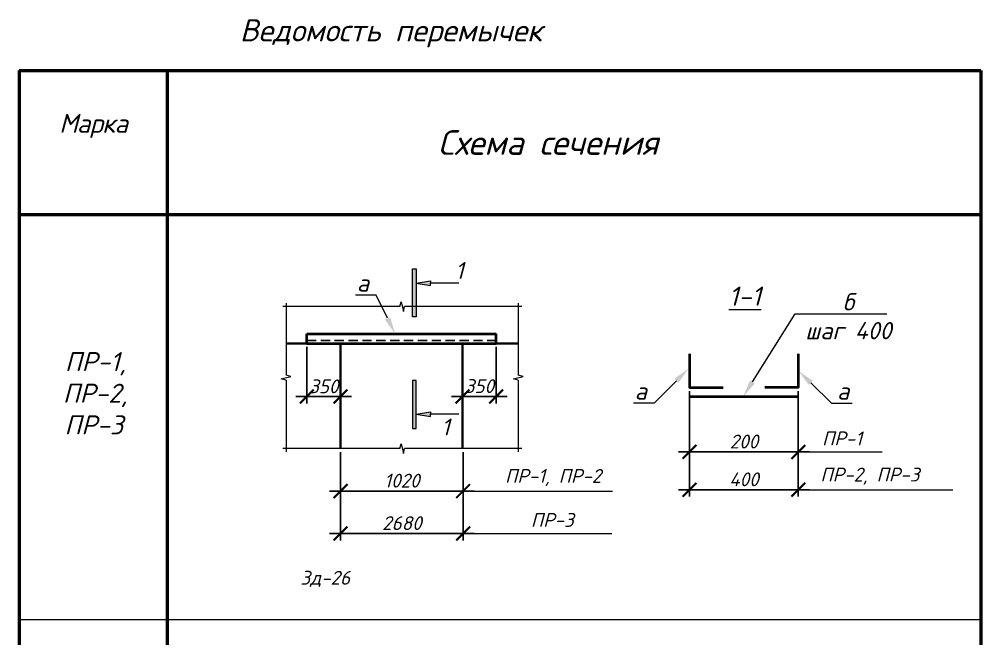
# Model space of a CAD drawing. Header units: millimetres. Extents: x -82276 to 69119, y 30132 to 86759.
# Drawn here: x -30587 to -17587, y 40437 to 48811 of the extents above; entities that cross this region are included whole.
import ezdxf
from ezdxf import colors
from ezdxf.entities.mleader import LeaderData, LeaderLine
from ezdxf.enums import TextEntityAlignment as Align
from ezdxf.math import Vec2, Vec3

# ---------------------------------------------------------------- set-up
doc = ezdxf.new("R2010")
doc.units = ezdxf.units.MM
doc.header["$MEASUREMENT"] = 0
doc.linetypes.add('штриховая', pattern=[0.75, 0.5, -0.25])
doc.layers.get('0').update_dxf_attribs({"lineweight": 5})
for name, color, linetype, lineweight in [('#ME', 7, 'Continuous', 40), ('#Выноски', 150, 'Continuous', 15), ('#Рамка', 7, 'Continuous', 50), ('#стены наруж', 12, 'Continuous', 35), ('k_ Рамка', 7, 'Continuous', 50), ('размеры', 7, 'Continuous', 5)]:
    doc.layers.add(name, color=color, linetype=linetype, lineweight=lineweight)
doc.layers.add('текст', color=7, linetype='Continuous')
doc.styles.add('GOST 2.304', font='isocpeui.ttf')
doc.styles.add('STEP PR', font='isocpeui.ttf')
doc.dimstyles.new('SPDS', dxfattribs={"dimscale": 50, "dimtxt": 2.5, "dimasz": 2.5, "dimexe": 1.25, "dimexo": 0.625, "dimtad": 1, "dimdec": 0, "dimrnd": 0.001, "dimtxsty": 'STEP PR', "dimblk": 'ARCHTICK', "dimcen": 2.5, "dimdle": 2, "dimclrd": 256, "dimclre": 256, "dimclrt": 7, "dimadec": 0, "dimazin": 2, "dimtfac": 0.75, "dimtdec": 0, "dimtmove": 1, "dimatfit": 3, "dimfxl": 1, "dimtolj": 1, "dimarcsym": 1})

# ---------------------------------------------------------------- blocks, each defined once
blk = doc.blocks.new('_ArchTick')
at = {"color": 0, "linetype": 'ByBlock', "const_width": 0.15}
blk.add_lwpolyline([(-0.5, -0.5), (0.5, 0.5)], dxfattribs=at)
blk = doc.blocks.new('*D288')
at = {"layer": 'Defpoints', "color": 0, "transparency": 16777216}
for p in [(-21525, 43832), (-20054, 43832), (-20054, 42963)]:
    blk.add_point(p, dxfattribs=at)
at = {"layer": 'размеры', "lineweight": -2, "transparency": 16777216}
for p, q in [((-21525, 43785), (-21525, 42869)), ((-20054, 43785), (-20054, 42869)), ((-21675, 42963), (-19904, 42963))]:
    blk.add_line(p, q, dxfattribs=at)
at = {"layer": 'размеры', "lineweight": -2, "transparency": 16777216, "xscale": 187.5, "yscale": 187.5, "zscale": 187.5, "rotation": 180}
blk.add_blockref('_ArchTick', (-21525, 42963), dxfattribs=at)
at = {"layer": 'размеры', "lineweight": -2, "transparency": 16777216, "xscale": 187.5, "yscale": 187.5, "zscale": 187.5}
blk.add_blockref('_ArchTick', (-20054, 42963), dxfattribs=at)
at = {"layer": 'размеры', "color": 7, "transparency": 16777216, "insert": (-20789, 43103), "char_height": 187.5, "attachment_point": 5, "style": 'STEP PR'}
blk.add_mtext('\\A1;200', dxfattribs=at)
blk = doc.blocks.new('*U294')
at = {"color": 0, "linetype": 'ByBlock', "lineweight": -2}
for p, q in [((30.44, 0), (30.75, 1.25)), ((30.75, 1.25), (31.38, -1.25)), ((30.44, 0), (0, 0)), ((31.38, -1.25), (31.69, 0)), ((62.13, 0), (31.69, 0))]:
    blk.add_line(p, q, dxfattribs=at)
blk = doc.blocks.new('*U290')
at = {"color": 0, "linetype": 'ByBlock', "lineweight": -2}
for p, q in [((18.7, 0), (19.02, 1.25)), ((19.02, 1.25), (19.64, -1.25)), ((18.7, 0), (0, 0)), ((19.64, -1.25), (19.95, 0)), ((38.66, 0), (19.95, 0))]:
    blk.add_line(p, q, dxfattribs=at)
blk = doc.blocks.new('*U291')
at = {"color": 0, "linetype": 'ByBlock', "lineweight": -2}
for p, q in [((18.7, 0), (19.02, 1.25)), ((19.02, 1.25), (19.64, -1.25)), ((18.7, 0), (0, 0)), ((19.64, -1.25), (19.95, 0)), ((38.66, 0), (19.95, 0))]:
    blk.add_line(p, q, dxfattribs=at)
blk = doc.blocks.new('*U289')
at = {"color": 0, "linetype": 'ByBlock', "lineweight": -2}
for p, q in [((30.44, 0), (30.75, 1.25)), ((30.75, 1.25), (31.38, -1.25)), ((30.44, 0), (0, 0)), ((31.38, -1.25), (31.69, 0)), ((62.13, 0), (31.69, 0))]:
    blk.add_line(p, q, dxfattribs=at)
blk = doc.blocks.new('*D292')
at = {"layer": 'Defpoints', "color": 0, "transparency": 16777216}
for p in [(-26698, 44428), (-26243, 44428), (-26243, 43712)]:
    blk.add_point(p, dxfattribs=at)
at = {"layer": 'размеры', "lineweight": -2, "transparency": 16777216}
for p, q in [((-26698, 44382), (-26698, 43618)), ((-26243, 44382), (-26243, 43618)), ((-26848, 43712), (-26093, 43712))]:
    blk.add_line(p, q, dxfattribs=at)
at = {"layer": 'размеры', "lineweight": -2, "transparency": 16777216, "xscale": 187.5, "yscale": 187.5, "zscale": 187.5, "rotation": 180}
blk.add_blockref('_ArchTick', (-26698, 43712), dxfattribs=at)
at = {"layer": 'размеры', "lineweight": -2, "transparency": 16777216, "xscale": 187.5, "yscale": 187.5, "zscale": 187.5}
blk.add_blockref('_ArchTick', (-26243, 43712), dxfattribs=at)
at = {"layer": 'размеры', "color": 7, "transparency": 16777216, "insert": (-26470, 43849), "char_height": 187.5, "attachment_point": 5, "style": 'STEP PR'}
blk.add_mtext('\\A1;350', dxfattribs=at)
blk = doc.blocks.new('*D293')
at = {"layer": 'Defpoints', "color": 0, "transparency": 16777216}
for p in [(-24594, 44428), (-24139, 44428), (-24139, 43712)]:
    blk.add_point(p, dxfattribs=at)
at = {"layer": 'размеры', "lineweight": -2, "transparency": 16777216}
for p, q in [((-24594, 44382), (-24594, 43618)), ((-24139, 44382), (-24139, 43618)), ((-24744, 43712), (-23989, 43712))]:
    blk.add_line(p, q, dxfattribs=at)
at = {"layer": 'размеры', "lineweight": -2, "transparency": 16777216, "xscale": 187.5, "yscale": 187.5, "zscale": 187.5, "rotation": 180}
blk.add_blockref('_ArchTick', (-24594, 43712), dxfattribs=at)
at = {"layer": 'размеры', "lineweight": -2, "transparency": 16777216, "xscale": 187.5, "yscale": 187.5, "zscale": 187.5}
blk.add_blockref('_ArchTick', (-24139, 43712), dxfattribs=at)
at = {"layer": 'размеры', "color": 7, "transparency": 16777216, "insert": (-24367, 43852), "char_height": 187.5, "attachment_point": 5, "style": 'STEP PR'}
blk.add_mtext('\\A1;350', dxfattribs=at)
blk = doc.blocks.new('*D295')
at = {"layer": 'Defpoints', "color": 0, "transparency": 16777216}
for p in [(-26243, 43007), (-24586, 43007), (-24586, 42434)]:
    blk.add_point(p, dxfattribs=at)
at = {"layer": 'размеры', "lineweight": -2, "transparency": 16777216}
for p, q in [((-26243, 42960), (-26243, 42340)), ((-24586, 42960), (-24586, 42340)), ((-26393, 42434), (-24436, 42434))]:
    blk.add_line(p, q, dxfattribs=at)
at = {"layer": 'размеры', "lineweight": -2, "transparency": 16777216, "xscale": 187.5, "yscale": 187.5, "zscale": 187.5, "rotation": 180}
blk.add_blockref('_ArchTick', (-26243, 42434), dxfattribs=at)
at = {"layer": 'размеры', "lineweight": -2, "transparency": 16777216, "xscale": 187.5, "yscale": 187.5, "zscale": 187.5}
blk.add_blockref('_ArchTick', (-24586, 42434), dxfattribs=at)
at = {"layer": 'размеры', "color": 7, "transparency": 16777216, "insert": (-25414, 42574), "char_height": 187.5, "attachment_point": 5, "style": 'STEP PR'}
blk.add_mtext('\\A1;1020', dxfattribs=at)
blk = doc.blocks.new('*D296')
at = {"layer": 'Defpoints', "color": 0, "transparency": 16777216}
for p in [(-26243, 42434), (-24586, 42434), (-24586, 41860)]:
    blk.add_point(p, dxfattribs=at)
at = {"layer": 'размеры', "lineweight": -2, "transparency": 16777216}
for p, q in [((-26243, 42387), (-26243, 41766)), ((-24586, 42387), (-24586, 41766)), ((-26393, 41860), (-24436, 41860))]:
    blk.add_line(p, q, dxfattribs=at)
at = {"layer": 'размеры', "lineweight": -2, "transparency": 16777216, "xscale": 187.5, "yscale": 187.5, "zscale": 187.5, "rotation": 180}
blk.add_blockref('_ArchTick', (-26243, 41860), dxfattribs=at)
at = {"layer": 'размеры', "lineweight": -2, "transparency": 16777216, "xscale": 187.5, "yscale": 187.5, "zscale": 187.5}
blk.add_blockref('_ArchTick', (-24586, 41860), dxfattribs=at)
at = {"layer": 'размеры', "color": 7, "transparency": 16777216, "insert": (-25414, 42000), "char_height": 187.5, "attachment_point": 5, "style": 'STEP PR'}
blk.add_mtext('\\A1;2680', dxfattribs=at)
blk = doc.blocks.new('*D297')
at = {"layer": 'Defpoints', "color": 0, "transparency": 16777216}
for p in [(-21525, 42963), (-20054, 42963), (-20054, 42451)]:
    blk.add_point(p, dxfattribs=at)
at = {"layer": 'размеры', "lineweight": -2, "transparency": 16777216}
for p, q in [((-21525, 42916), (-21525, 42358)), ((-20054, 42916), (-20054, 42358)), ((-21675, 42451), (-19904, 42451))]:
    blk.add_line(p, q, dxfattribs=at)
at = {"layer": 'размеры', "lineweight": -2, "transparency": 16777216, "xscale": 187.5, "yscale": 187.5, "zscale": 187.5, "rotation": 180}
blk.add_blockref('_ArchTick', (-21525, 42451), dxfattribs=at)
at = {"layer": 'размеры', "lineweight": -2, "transparency": 16777216, "xscale": 187.5, "yscale": 187.5, "zscale": 187.5}
blk.add_blockref('_ArchTick', (-20054, 42451), dxfattribs=at)
at = {"layer": 'размеры', "color": 7, "transparency": 16777216, "insert": (-20789, 42592), "char_height": 187.5, "attachment_point": 5, "style": 'STEP PR'}
blk.add_mtext('\\A1;400', dxfattribs=at)
blk = doc.blocks.new('*U271')
at = {"linetype": 'ByBlock', "ltscale": 100}
h = blk.add_hatch(color=256, dxfattribs=at)
h.dxf.hatch_style = 1
h.paths.add_polyline_path([(35, 1000), (-35, 1000), (-35, 0), (35, 0)])
h = blk.add_hatch(color=256, dxfattribs=at)
h.dxf.hatch_style = 1
h.paths.add_polyline_path([(335, 750), (335, 700), (335, 650), (35, 700)])
for p, q in [((-35, 1000), (35, 1000)), ((-35, 0), (-35, 1000)), ((35, 1000), (35, 0)), ((35, 700), (335, 750)), ((35, 700), (335, 650)), ((335, 750), (335, 700)), ((335, 650), (335, 700)), ((35, 0), (-35, 0))]:
    blk.add_line(p, q, dxfattribs=at)
at = {"linetype": 'ByBlock', "ltscale": 100, "extrusion": (0, 1, 0), "elevation": 700}
blk.add_lwpolyline([(-925, 0), (-335, 0)], dxfattribs=at)
at = {"ltscale": 100, "style": 'STEP PR'}
blk.add_attdef('Nv', text='', height=350, dxfattribs=at).set_placement((781, 790), align=Align.RIGHT)
blk = doc.blocks.new('*U272')
at = {"linetype": 'ByBlock', "ltscale": 100}
h = blk.add_hatch(color=256, dxfattribs=at)
h.dxf.hatch_style = 1
h.paths.add_polyline_path([(35, 0), (-35, 0), (-35, -1000), (35, -1000)])
h = blk.add_hatch(color=256, dxfattribs=at)
h.dxf.hatch_style = 1
h.paths.add_polyline_path([(335, -750), (335, -700), (335, -650), (35, -700)])
for p, q in [((35, 0), (-35, 0)), ((-35, 0), (-35, -1000)), ((35, -1000), (35, 0)), ((35, -700), (335, -650)), ((35, -700), (335, -750)), ((335, -650), (335, -700)), ((335, -750), (335, -700)), ((-35, -1000), (35, -1000))]:
    blk.add_line(p, q, dxfattribs=at)
at = {"linetype": 'ByBlock', "ltscale": 100, "extrusion": (0, -1, 0), "elevation": 700}
blk.add_lwpolyline([(925, 0), (335, 0)], dxfattribs=at)
at = {"ltscale": 100, "style": 'STEP PR'}
blk.add_attdef('Nv', text='', height=350, dxfattribs=at).set_placement((781, -1140), align=Align.RIGHT)

msp = doc.modelspace()

# ---------------------------------------------------------------- linework, layer by layer
at = {"layer": '#ME'}
for points in [[(-26697.8, 44428.4), (-26697.8, 44558.4)], [(-26697.8, 44558.4), (-24139.4, 44558.4)], [(-24139.4, 44428.4), (-24139.4, 44558.4)], [(-26697.8, 44428.4), (-24139.4, 44428.4)], [(-21524.5, 44287.1), (-21524.5, 43832.1), (-21069.5, 43832.1)], [(-20053.9, 44287.1), (-20053.9, 43832.1), (-20508.9, 43832.1)], [(-21524.5, 43710.2), (-20053.9, 43710.2)]]:
    msp.add_lwpolyline(points, dxfattribs=at)
at = {"layer": '#ME', "linetype": 'штриховая', "lineweight": 25, "ltscale": 250}
msp.add_lwpolyline([(-26697.8, 44467.4), (-24139.4, 44467.4)], dxfattribs=at)
at = {"layer": '#Рамка', "linetype": 'Continuous', "ltscale": 100}
for p, q in [((-30587.4, 48119.8), (-17587.4, 48119.8)), ((-30587.4, 48119.8), (-30587.4, 33734.2)), ((-28587.4, 48119.8), (-28587.4, 34527.7)), ((-17587.4, 48119.8), (-17587.4, 33734.2)), ((-30587.4, 46169.8), (-17587.4, 46169.8))]:
    msp.add_line(p, q, dxfattribs=at)
at = {"layer": '#стены наруж'}
for points in [[(-26243.1, 43007.2), (-26243.1, 44428.4), (-26979.3, 44428.4)], [(-24594.1, 43007.2), (-24594.1, 44428.4), (-23839.8, 44428.4)]]:
    msp.add_lwpolyline(points, dxfattribs=at)
at = {"linetype": 'Continuous'}
msp.add_line((-30587.4, 40697.9), (-17587.4, 40697.9), dxfattribs=at)
at = {"layer": 'размеры'}
for points in [[(-19947.4, 42962.5), (-18921.1, 42962.5)], [(-24435.6, 42433.5), (-22566.2, 42433.5)], [(-19903.9, 42451.3), (-17963.9, 42451.3)], [(-24435.6, 41859.8), (-22576.2, 41859.8)]]:
    msp.add_lwpolyline(points, dxfattribs=at)

# ---------------------------------------------------------------- block references
ref = msp.add_blockref('*U271', (-25245.7, 44788.1), dxfattribs=dict(xscale=0.65, yscale=0.65, zscale=0.65))
ref.add_attrib('Nv', '1', dxfattribs={"ltscale": 100, "height": 227.5, "style": 'STEP PR'}).set_placement((-24578.5, 45301.6), align=Align.RIGHT)
at = {"xscale": 52, "yscale": 52, "zscale": 52}
for name, p in [('*U294', (-27024.8, 44926.5)), ('*U289', (-27024.8, 43007.2))]:
    msp.add_blockref(name, p, dxfattribs=at)
at = {"xscale": 52, "yscale": 52, "zscale": 52, "rotation": 90}
for name, p in [('*U291', (-26979.3, 42961.7)), ('*U290', (-23839.8, 42961.7))]:
    msp.add_blockref(name, p, dxfattribs=at)
ref = msp.add_blockref('*U272', (-25245.7, 43927.4), dxfattribs=dict(xscale=0.65, yscale=0.65, zscale=0.65))
ref.add_attrib('Nv', '1', dxfattribs={"ltscale": 100, "height": 227.5, "style": 'STEP PR'}).set_placement((-24766.9, 43186.4), align=Align.RIGHT)

# ---------------------------------------------------------------- texts
at = {"layer": 'k_ Рамка', "color": 7, "insert": (-25560.9, 48620.6), "char_height": 300, "width": 8700, "attachment_point": 5, "style": 'STEP PR'}
msp.add_mtext('Ведомость перемычек', dxfattribs=at)
at = {"layer": 'размеры', "color": 7, "attachment_point": 5, "style": 'STEP PR'}
for s, insert, char_height, width in [('\\A1;{\\L1-1}', (-20776.9, 45068.7), 260, 596.527), ('\\A1;ПР-1', (-19461.9, 43145.3), 187.5, 1236.519), ('\\A1;ПР-1, ПР-2', (-23368.9, 42616.3), 187.5, 1562.098), ('\\A1;ПР-2, ПР-3', (-19086.5, 42634.1), 187.5, 1895.193), ('\\A1;ПР-3', (-23380, 42042.6), 187.5, 1236.519), ('\\A1;Зд-26', (-26450.5, 41246.3), 187.5, 1236.519)]:
    msp.add_mtext(s, dxfattribs=dict(at, insert=insert, char_height=char_height, width=width))
at = {"layer": 'текст', "ltscale": 100, "attachment_point": 5, "style": 'GOST 2.304'}
for s, insert, char_height, width in [('{\\T0.95;Марка}', (-29587.4, 47369.8), 256.564, 1700), ('Схема сечения', (-23437.4, 47144.8), 333.533, 8710)]:
    msp.add_mtext(s, dxfattribs=dict(at, insert=insert, char_height=char_height, width=width))
at = {"layer": 'текст', "ltscale": 100, "insert": (-30587.4, 44312), "char_height": 256.564, "attachment_point": 1, "style": 'GOST 2.304'}
msp.add_mtext_dynamic_manual_height_columns('\\pi617.01;ПР-1,\\P\\pi590.39;ПР-2,\\P\\pi611.96;ПР-3', width=2040.457, gutter_width=1250, heights=[0], dxfattribs=at)

# ---------------------------------------------------------------- dimensions: what is measured, and where the dimension line sits
at = {"layer": 'размеры'}
for base, p1, p2, picture, middle in [((-26243.1, 43711.8), (-26697.8, 44428.4), (-26243.1, 44428.4), '*D292', (-26470.5, 43708.5)), ((-24139.4, 43711.8), (-24594.1, 44428.4), (-24139.4, 44428.4), '*D293', (-24366.7, 43711.8))]:
    dim = msp.add_linear_dim(base=base, p1=p1, p2=p2, text='350', dimstyle='SPDS', override={"dimscale": 75}, dxfattribs=at)
    dim.commit()
    dim.dimension.update_dxf_attribs({"geometry": picture, "text_midpoint": middle, "dimtype": 160})
for base, p1, p2, text, picture, middle in [((-20053.9, 42962.5), (-21524.5, 43832.1), (-20053.9, 43832.1), '200', '*D288', (-20789.2, 43103.1)), ((-24585.6, 42433.5), (-26243.1, 43007.2), (-24585.6, 43007.2), '1020', '*D295', (-25414.4, 42574.2)), ((-20053.9, 42451.3), (-21524.5, 42962.5), (-20053.9, 42962.5), '400', '*D297', (-20789.2, 42591.9)), ((-24585.6, 41859.8), (-26243.1, 42433.5), (-24585.6, 42433.5), '2680', '*D296', (-25414.4, 42000.4))]:
    dim = msp.add_linear_dim(base=base, p1=p1, p2=p2, text=text, dimstyle='SPDS', override={"dimscale": 75}, dxfattribs=at)
    dim.commit()
    dim.dimension.update_dxf_attribs({"geometry": picture, "text_midpoint": middle})

# ---------------------------------------------------------------- leaders
at = {"layer": '#Выноски'}
ml = msp.add_multileader_mtext('Standard', dxfattribs=at)
ml.set_content('\\A1;a', color=256, style='STEP PR')
ml.set_leader_properties(color=256, linetype='ByLayer', lineweight=-1)
ml.build(insert=Vec2(0, 0))
ml.multileader.update_dxf_attribs({"text_left_attachment_type": 6, "text_right_attachment_type": 6, "dogleg_length": 0, "arrow_head_size": 234, "scale": 0.75})
ctx = ml.context
ctx.base_point, ctx.scale, ctx.char_height, ctx.arrow_head_size, ctx.landing_gap_size, ctx.plane_origin = Vec3(-26098.5, 45083.3), 0.75, 234, 234, 97.5, Vec3(-18414, 28871.3)
ctx.left_attachment, ctx.right_attachment, ctx.text_align_type = 6, 6, 2
notes = []
notes.append((ctx, [(1, (1, 1, 0), (-25761.3, 45083.3), (-1, 0), 0, [(0, [(-25504.7, 44558.4)], 0, [])])]))
ctx.mtext.insert, ctx.mtext.rotation, ctx.mtext.alignment, ctx.mtext.flow_direction = Vec3(-25858.8, 45364.1), 6.2831853, 3, 5
ml = msp.add_multileader_mtext('Standard', dxfattribs=at)
ml.set_content('\\A1;б\\Pшаг 400', color=256, style='STEP PR')
ml.set_leader_properties(color=256, linetype='ByLayer', lineweight=-1)
ml.build(insert=Vec2(0, 0))
ml.multileader.update_dxf_attribs({"text_left_attachment_type": 6, "text_right_attachment_type": 6, "dogleg_length": 0, "arrow_head_size": 234, "scale": 0.75})
ctx = ml.context
ctx.base_point, ctx.scale, ctx.char_height, ctx.arrow_head_size, ctx.landing_gap_size, ctx.plane_origin = Vec3(-20095.7, 44828.2), 0.75, 234, 234, 97.5, Vec3(-13459.8, 27410.1)
ctx.left_attachment, ctx.right_attachment, ctx.text_align_type = 6, 6, 1
notes.append((ctx, [(0, (1, 1, 0), (-20095.7, 44828.2), (1, 0), 0, [(0, [(-20799.7, 43711.1)], 0, [])])]))
ctx.mtext.insert, ctx.mtext.rotation, ctx.mtext.width, ctx.mtext.alignment, ctx.mtext.flow_direction = Vec3(-19378, 45109), 6.2831853, 1506.308, 2, 5
ml = msp.add_multileader_mtext('Standard', dxfattribs=at)
ml.set_content('\\A1;a', color=256, style='STEP PR')
ml.set_leader_properties(color=256, linetype='ByLayer', lineweight=-1)
ml.build(insert=Vec2(0, 0))
ml.multileader.update_dxf_attribs({"text_left_attachment_type": 6, "text_right_attachment_type": 6, "dogleg_length": 0, "arrow_head_size": 234, "scale": 0.75})
ctx = ml.context
ctx.base_point, ctx.scale, ctx.char_height, ctx.arrow_head_size, ctx.landing_gap_size, ctx.plane_origin = Vec3(-22341.1, 43623.2), 0.75, 234, 234, 97.5, Vec3(-15450, 27758.6)
ctx.left_attachment, ctx.right_attachment, ctx.text_align_type = 6, 6, 2
notes.append((ctx, [(1, (1, 1, 0), (-22004, 43623.2), (-1, 0), 0, [(0, [(-21536.7, 44090.6)], 0, [])])]))
ctx.mtext.insert, ctx.mtext.rotation, ctx.mtext.alignment, ctx.mtext.flow_direction = Vec3(-22101.5, 43904), 6.2831853, 3, 5
ml = msp.add_multileader_mtext('Standard', dxfattribs=at)
ml.set_content('\\A1;a', color=256, style='STEP PR')
ml.set_leader_properties(color=256, linetype='ByLayer', lineweight=-1)
ml.build(insert=Vec2(0, 0))
ml.multileader.update_dxf_attribs({"text_left_attachment_type": 6, "text_right_attachment_type": 6, "dogleg_length": 0, "arrow_head_size": 234, "scale": 0.75})
ctx = ml.context
ctx.base_point, ctx.scale, ctx.char_height, ctx.arrow_head_size, ctx.landing_gap_size, ctx.plane_origin = Vec3(-19605.2, 43623.2), 0.75, 234, 234, 97.5, Vec3(-12714.1, 27758.6)
ctx.left_attachment, ctx.right_attachment, ctx.text_align_type = 6, 6, 2
notes.append((ctx, [(0, (1, 1, 0), (-19605.2, 43623.2), (1, 0), 0, [(0, [(-20053.9, 44059.6)], 0, [])])]))
ctx.mtext.insert, ctx.mtext.rotation, ctx.mtext.alignment, ctx.mtext.flow_direction = Vec3(-19365.5, 43904), 6.2831853, 3, 5
for ctx, leaders in notes:
    for number, flags, end, landing, length, lines in leaders:
        leader = LeaderData()
        leader.index, (leader.has_last_leader_line, leader.has_dogleg_vector, leader.attachment_direction) = number, flags
        leader.last_leader_point, leader.dogleg_vector, leader.dogleg_length = Vec3(end), Vec3(landing), length
        for number, points, colour, breaks in lines:
            line = LeaderLine()
            line.index, line.vertices, line.color, line.breaks = number, Vec3.list(points), colors.encode_raw_color(colour), breaks
            leader.lines.append(line)
        ctx.leaders.append(leader)

doc.saveas('drawing.dxf')
